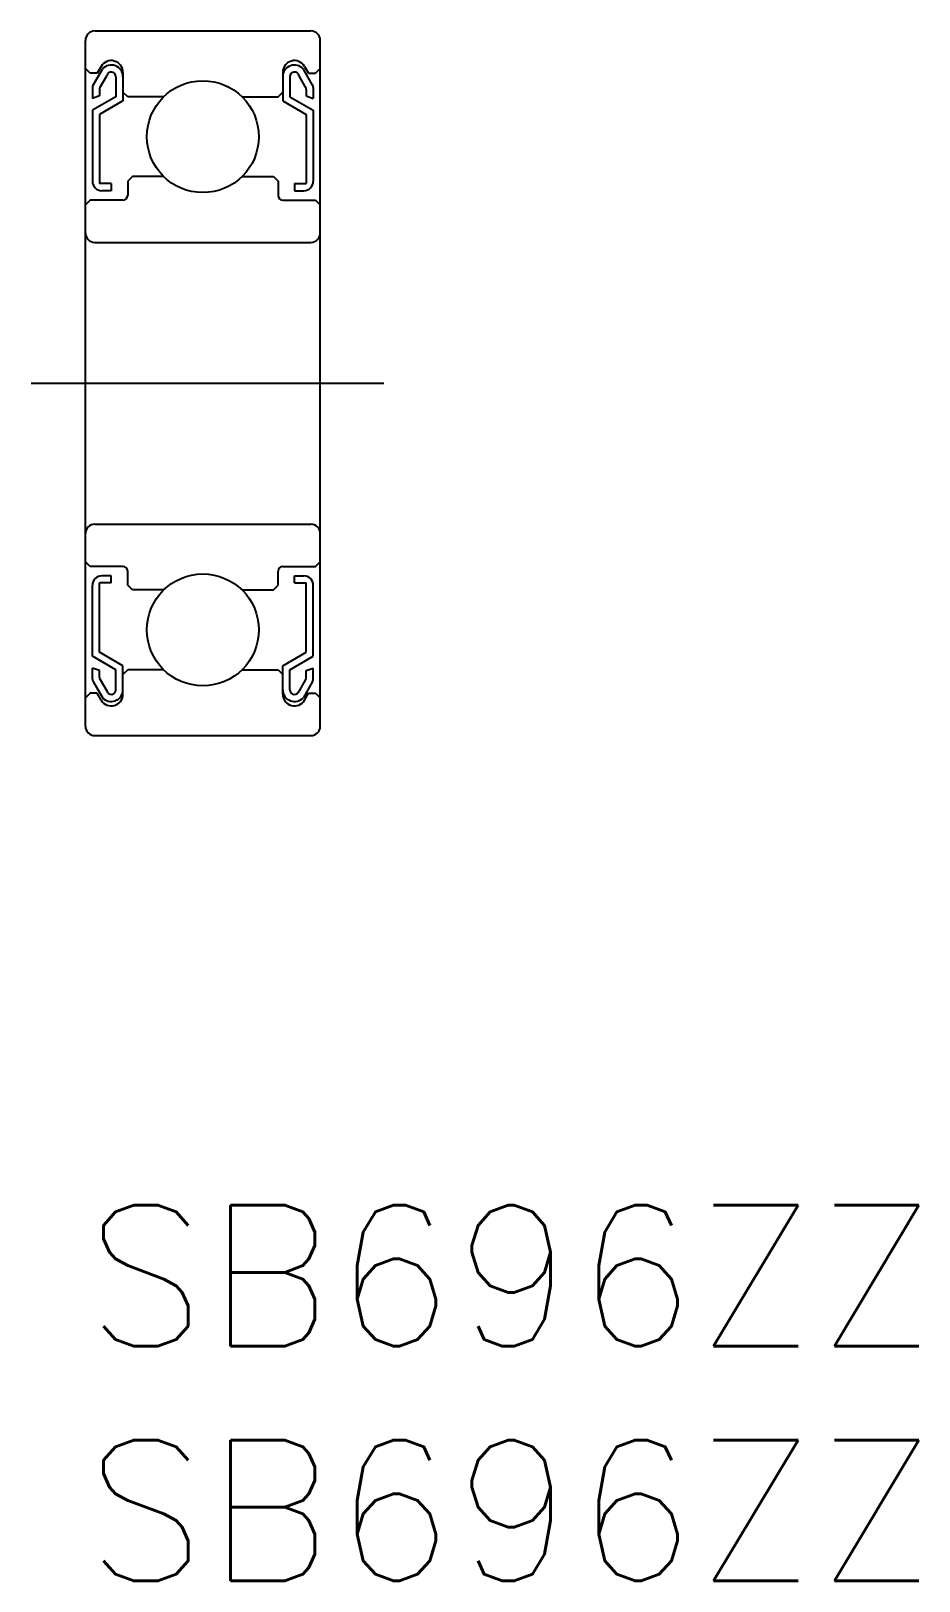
# Model space of a CAD drawing. Extents: x -1.2 to 17.7, y -8 to 25.
import ezdxf

# ---------------------------------------------------------------- set-up
doc = ezdxf.new("R2010")
doc.units = 0
doc.header["$LTSCALE"] = 0.5
doc.linetypes.add('CENTER', pattern=[50.8, 31.75, -6.35, 6.35, -6.35])
for name, color, linetype in [('MSM_CENTER', 1, 'CENTER'), ('MSM_CONTINUOUS', 7, 'CONTINUOUS'), ('MSM_PART_NUMBER', 7, 'CONTINUOUS')]:
    doc.layers.add(name, color=color, linetype=linetype)
doc.styles.get("Standard").update_dxf_attribs({"font": 'txt.shx', "height": 1, "bigfont": 'bigfont.shx'})

# ---------------------------------------------------------------- blocks, each defined once
blk = doc.blocks.new('*U6')
at = {"layer": 'MSM_PART_NUMBER'}
blk.add_text('SB696ZZ', height=3, dxfattribs=at).set_placement((0, -3))
blk = doc.blocks.new('*U7')
at = {"layer": 'MSM_PART_NUMBER'}
blk.add_text('SB696ZZ', height=3, dxfattribs=at).set_placement((0, -8))

msp = doc.modelspace()

# ---------------------------------------------------------------- linework, layer by layer
at = {"layer": 'MSM_CENTER'}
msp.add_line((-1.15797, 17.5), (6.35385, 17.5), dxfattribs=at)
at = {"layer": 'MSM_CONTINUOUS'}
for p, q in [((0, 10.2), (0, 24.8)), ((0.2, 25), (4.8, 25)), ((5, 10.2), (5, 24.8)), ((0.09999, 24.1), (0, 24.19999)), ((0.25, 24.1), (0.09999, 24.1)), ((0.1634, 23.84651), (0.36077, 24.18837)), ((0.33349, 24.24461), (0.25, 24.1)), ((0.8, 24.11961), (0.8, 23.7)), ((4.2, 24.11961), (4.2, 23.7)), ((4.8366, 23.84651), (4.63923, 24.18837)), ((4.66651, 24.24461), (4.75, 24.1)), ((4.75, 24.1), (4.90001, 24.1)), ((4.90001, 24.1), (5, 24.19999)), ((0.15, 23.79652), (0.15, 23.56352)), ((0.3134, 23.80632), (0.45252, 24.04728)), ((0.65, 24.025), (0.65, 23.59999)), ((0.8, 24.025), (0.8, 23.51339)), ((4.2, 24.025), (4.2, 23.51339)), ((4.35, 24.025), (4.35, 23.59999)), ((4.6866, 23.80632), (4.54748, 24.04728)), ((4.85, 23.79652), (4.85, 23.56352)), ((0.3, 23.61812), (0.15, 23.56352)), ((0.65, 23.59999), (0.15, 23.31132)), ((0.3, 23.75633), (0.3, 23.61812)), ((0.8, 23.51339), (0.3, 23.22472)), ((0.89999, 23.6), (0.8, 23.69999)), ((1.66628, 23.6), (0.89999, 23.6)), ((3.33372, 23.6), (4.10001, 23.6)), ((4.10001, 23.6), (4.2, 23.69999)), ((4.2, 23.51339), (4.7, 23.22472)), ((4.35, 23.59999), (4.85, 23.31132)), ((4.7, 23.75633), (4.7, 23.61812)), ((4.7, 23.61812), (4.85, 23.56352)), ((0.15, 23.31132), (0.15, 21.8)), ((0.3, 23.22472), (0.3, 21.75)), ((4.7, 23.22472), (4.7, 21.75)), ((4.85, 23.31132), (4.85, 21.8)), ((1, 21.9), (0.9, 21.8)), ((0.9, 21.8), (0.9, 21.5)), ((1.66628, 21.9), (1, 21.9)), ((3.33372, 21.9), (4, 21.9)), ((4, 21.9), (4.1, 21.8)), ((4.1, 21.8), (4.1, 21.5)), ((0.55, 21.75), (0.3, 21.75)), ((0.55, 21.6), (0.35, 21.6)), ((0.55, 21.75), (0.55, 21.6)), ((4.45, 21.75), (4.7, 21.75)), ((4.45, 21.75), (4.45, 21.6)), ((4.45, 21.6), (4.65, 21.6)), ((0.1, 21.39999), (0, 21.3)), ((0, 21.15), (0.0001, 21.15)), ((0.8, 21.4), (0.1, 21.4)), ((4.2, 21.4), (4.9, 21.4)), ((4.9, 21.39999), (5, 21.3)), ((0.2, 20.5), (4.8, 20.5)), ((0, 19.325), (0, 19.3251)), ((0.2, 14.5), (4.8, 14.5)), ((0.1, 13.60001), (0, 13.7)), ((0.8, 13.6), (0.1, 13.6)), ((4.2, 13.6), (4.9, 13.6)), ((4.9, 13.60001), (5, 13.7)), ((0.15, 11.68868), (0.15, 13.2)), ((0.3, 11.77528), (0.3, 13.25)), ((0.55, 13.25), (0.3, 13.25)), ((0.55, 13.4), (0.35, 13.4)), ((0.55, 13.25), (0.55, 13.4)), ((0.9, 13.2), (0.9, 13.5)), ((1, 13.1), (0.9, 13.2)), ((4, 13.1), (4.1, 13.2)), ((4.1, 13.2), (4.1, 13.5)), ((4.45, 13.4), (4.65, 13.4)), ((4.45, 13.25), (4.45, 13.4)), ((4.45, 13.25), (4.7, 13.25)), ((4.7, 11.77528), (4.7, 13.25)), ((4.85, 11.68868), (4.85, 13.2)), ((1.66628, 13.1), (1, 13.1)), ((3.33372, 13.1), (4, 13.1)), ((0.65, 11.40001), (0.15, 11.68868)), ((0.8, 11.48661), (0.3, 11.77528)), ((4.2, 11.48661), (4.7, 11.77528)), ((4.35, 11.40001), (4.85, 11.68868)), ((0.3, 11.38188), (0.15, 11.43648)), ((0.15, 11.20348), (0.15, 11.43648)), ((0.3, 11.24367), (0.3, 11.38188)), ((0.65, 10.975), (0.65, 11.40001)), ((0.8, 10.975), (0.8, 11.48661)), ((0.89999, 11.4), (0.8, 11.30001)), ((0.8, 10.88039), (0.8, 11.3)), ((1.66628, 11.4), (0.89999, 11.4)), ((3.33372, 11.4), (4.10001, 11.4)), ((4.10001, 11.4), (4.2, 11.30001)), ((4.2, 10.975), (4.2, 11.48661)), ((4.2, 10.88039), (4.2, 11.3)), ((4.35, 10.975), (4.35, 11.40001)), ((4.7, 11.38188), (4.85, 11.43648)), ((4.7, 11.24367), (4.7, 11.38188)), ((4.85, 11.20348), (4.85, 11.43648)), ((0.09999, 10.9), (0, 10.80001)), ((0.25, 10.9), (0.09999, 10.9)), ((0.1634, 11.15349), (0.36077, 10.81163)), ((0.33349, 10.75539), (0.25, 10.9)), ((0.3134, 11.19368), (0.45252, 10.95272)), ((4.6866, 11.19368), (4.54748, 10.95272)), ((4.8366, 11.15349), (4.63923, 10.81163)), ((4.66651, 10.75539), (4.75, 10.9)), ((4.75, 10.9), (4.90001, 10.9)), ((4.90001, 10.9), (5, 10.80001)), ((0.2, 10), (4.8, 10))]:
    msp.add_line(p, q, dxfattribs=at)
for centre in [(2.5, 22.75), (2.5, 12.25)]:
    msp.add_circle(centre, 1.19062, dxfattribs=at)
for centre, radius, start, end in [((0.2, 24.8), 0.2, 90, 180), ((4.8, 24.8), 0.2, 0, 90), ((0.55, 24.11961), 0.25, 359.99956, 150.00021), ((0.55, 24.025), 0.25, 0, 139.19441), ((0.55, 24.025), 0.1, 0, 167.12492), ((4.45, 24.11961), 0.25, 29.99979, 180.00044), ((4.45, 24.025), 0.25, 40.80559, 180), ((4.45, 24.025), 0.1, 12.87508, 180), ((0.25, 23.79652), 0.1, 150.00032, 180.0006), ((0.4, 23.75633), 0.1, 150.00032, 180.0006), ((4.6, 23.75633), 0.1, 359.9994, 29.99968), ((4.75, 23.79652), 0.1, 359.9994, 29.99968), ((0.35, 21.8), 0.2, 180.00032, 270.00031), ((4.65, 21.8), 0.2, 269.99969, 359.99968), ((0.8, 21.5), 0.1, 270.00058, 0), ((4.2, 21.5), 0.1, 180, 269.99942), ((0.2, 20.7), 0.2, 180, 270), ((4.8, 20.7), 0.2, 270, 0), ((0.2, 14.3), 0.2, 90, 180), ((4.8, 14.3), 0.2, 0, 90), ((0.8, 13.5), 0.1, 0, 89.99942), ((4.2, 13.5), 0.1, 90.00058, 180), ((0.35, 13.2), 0.2, 89.99969, 179.99968), ((4.65, 13.2), 0.2, 0.00032, 90.00031), ((0.4, 11.24367), 0.1, 179.9994, 209.99968), ((4.6, 11.24367), 0.1, 330.00032, 0.0006), ((0.25, 11.20348), 0.1, 179.9994, 209.99968), ((0.55, 10.975), 0.25, 220.80559, 0), ((0.55, 10.975), 0.1, 192.87508, 0), ((4.45, 10.975), 0.25, 180, 319.19441), ((4.45, 10.975), 0.1, 180, 347.12492), ((4.75, 11.20348), 0.1, 330.00032, 0.0006), ((0.55, 10.88039), 0.25, 209.99979, 0.00044), ((4.45, 10.88039), 0.25, 179.99956, 330.00021), ((0.2, 10.2), 0.2, 180, 270), ((4.8, 10.2), 0.2, 270, 0)]:
    msp.add_arc(centre, radius, start, end, dxfattribs=at)

# ---------------------------------------------------------------- block references
for name in ['*U6', '*U7']:
    msp.add_blockref(name, (0, 0), dxfattribs=at)

doc.saveas('drawing.dxf')
